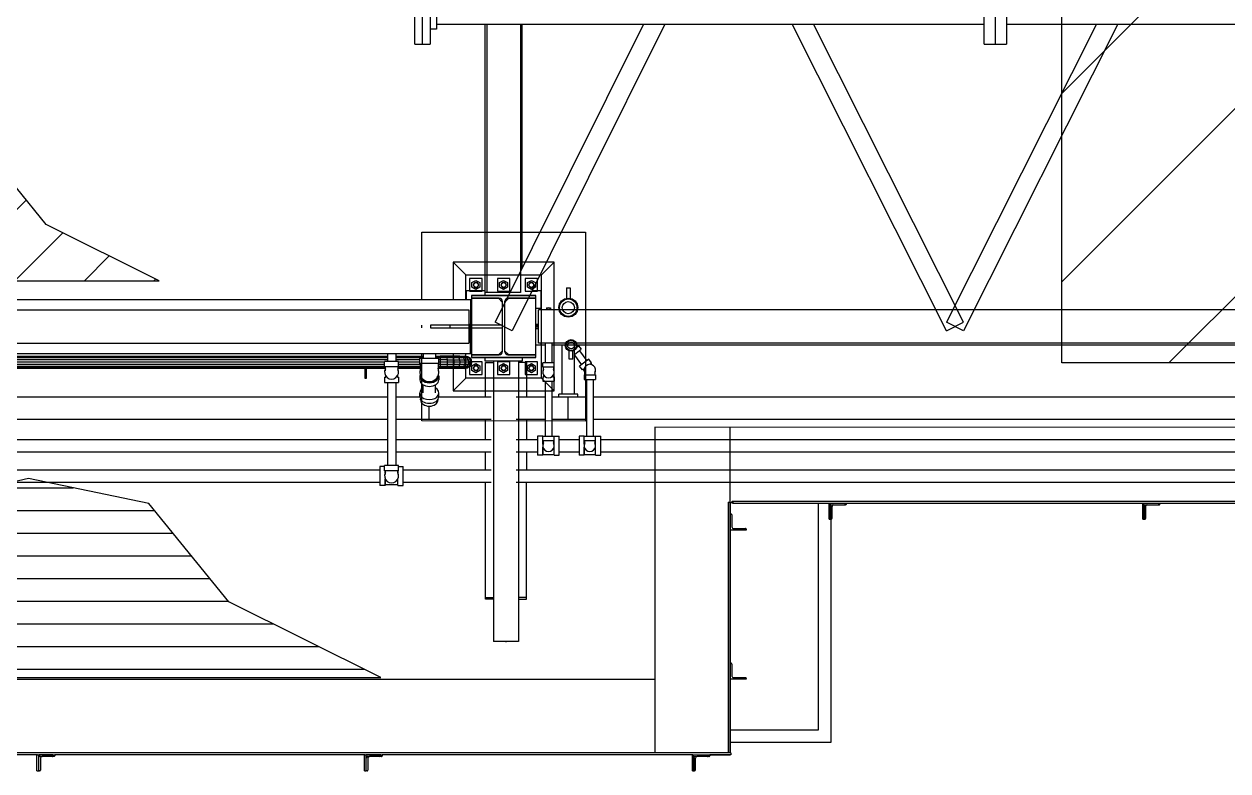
# Model space of a CAD drawing. Header units: metres. Extents: x 0 to 63075, y 0 to 44550.
# Drawn here: x 59317 to 60035, y 36321 to 36767 of the extents above; entities that cross this region are included whole.
import ezdxf

# ---------------------------------------------------------------- set-up
doc = ezdxf.new("R2010")
doc.units = ezdxf.units.M
doc.header["$LTSCALE"] = 75
for name, color, linetype in [('AI-Hatch mob', 7, 'Continuous'), ('GSB', 7, 'Continuous'), ('ML6', 1, 'Continuous'), ('SDM', 7, 'Continuous'), ('SL1', 8, 'Continuous')]:
    doc.layers.add(name, color=color, linetype=linetype)

# ---------------------------------------------------------------- blocks, each defined once
blk = doc.blocks.new('A$C6bae614f')
at = {"layer": 'SL1'}
h = blk.add_hatch(dxfattribs=at)
h.set_pattern_fill('_USER', color=256, scale=195, angle=44.9981, style=0, pattern_type=0)
h.set_pattern_definition([(44.99813, (326091.56, -18363.04), (-137.8813, 137.89033), [])])
h.paths.add_polyline_path([(407680, 18634.4), (409701, 18634.3), (409252.5, 18858), (409016, 19148.3), (408660.3, 19221.1), (408306.1, 19138.6), (408017.2, 18828)])
h = blk.add_hatch(dxfattribs=at)
h.set_pattern_fill('_USER', color=256, scale=90, angle=-0.0019, style=0, pattern_type=0)
h.set_pattern_definition([(359.99813, (326091.565, -18363.04), (0.00294, 90), [])])
h.paths.add_polyline_path([(407863.7, 17060.2), (410581.9, 17060.1), (409978.6, 17360.9), (409660.6, 17751.3), (409182.1, 17849.3), (408705.7, 17738.4), (408317.2, 17320.6)])
for p, q in [((410716.7, 19573.9), (410716.7, 20056.5)), ((410746.9, 19573.9), (410746.9, 20056.5)), ((410777.1, 20056.5), (410777.1, 19573.9)), ((412977.8, 19573.8), (412977.8, 20056.4)), ((413021.8, 20056.4), (413021.8, 19573.8)), ((413065.7, 20056.4), (413065.7, 19573.8)), ((410802.5, 19997.7), (410802.4, 19632.6)), ((410802.4, 19653.2), (412977.8, 19653.2)), ((410996.5, 18588.5), (410996.6, 19653.2)), ((411003.1, 19653.2), (411003, 18588.5)), ((411624.4, 19653.2), (411035.4, 18470)), ((411709.6, 19653.2), (411103.7, 18436.1)), ((411136.1, 19653.2), (411136, 18588.5)), ((411142.6, 18685.2), (411142.6, 19653.2)), ((412828, 18435.9), (412215.3, 19653.2)), ((412896.1, 18470.1), (412300.6, 19653.2)), ((413423.5, 19653.2), (412828, 18470.1)), ((413508.9, 19653.2), (412896.1, 18435.9)), ((413065.7, 19653.2), (415966.2, 19653.1)), ((410802.4, 19632.6), (410777.1, 19632.6)), ((410716.7, 19573.9), (410777.1, 19573.9)), ((412977.8, 19573.8), (413065.7, 19573.8)), ((410744.5, 18560.1), (410744.6, 18828.1)), ((410744.6, 18828.1), (411394.6, 18828)), ((411394.6, 18828), (411394.5, 18078)), ((410869.6, 18708), (410869.5, 18560)), ((410869.6, 18708), (410919.5, 18658)), ((411269.6, 18708), (410869.6, 18708)), ((411219.5, 18658), (411269.6, 18708)), ((411269.5, 18198), (411269.6, 18708)), ((410919.5, 18560), (410919.5, 18658)), ((410919.5, 18658), (411219.5, 18658)), ((411219.5, 18248), (411219.5, 18658)), ((410921.5, 18596), (410996.5, 18596)), ((410921.5, 18560), (410921.5, 18596)), ((410984.5, 18643), (410934.5, 18643)), ((410934.5, 18643), (410934.5, 18593)), ((410943.7, 18627.2), (410959.5, 18636.3)), ((410943.7, 18608.9), (410943.7, 18627.2)), ((410959.5, 18599.8), (410943.7, 18608.9)), ((410950.6, 18622.3), (410949.6, 18618)), ((410949.6, 18618), (410950.6, 18613.7)), ((410953.4, 18625.8), (410950.6, 18622.3)), ((410950.6, 18613.7), (410953.4, 18610.3)), ((410957.3, 18627.7), (410953.4, 18625.8)), ((410953.4, 18610.3), (410957.3, 18608.4)), ((410961.8, 18627.7), (410957.3, 18627.7)), ((410957.3, 18608.4), (410961.8, 18608.4)), ((410959.5, 18636.3), (410975.4, 18627.2)), ((410975.4, 18608.9), (410959.5, 18599.8)), ((410965.7, 18625.8), (410961.8, 18627.7)), ((410961.8, 18608.4), (410965.7, 18610.3)), ((410968.5, 18622.3), (410965.7, 18625.8)), ((410965.7, 18610.3), (410968.5, 18613.7)), ((410969.5, 18618), (410968.5, 18622.3)), ((410968.5, 18613.7), (410969.5, 18618)), ((410975.4, 18627.2), (410975.4, 18608.9)), ((410984.5, 18593), (410984.5, 18643)), ((411044.5, 18643), (411044.5, 18593)), ((411094.5, 18643), (411044.5, 18643)), ((411053.7, 18627.2), (411069.5, 18636.3)), ((411053.7, 18608.9), (411053.7, 18627.2)), ((411069.5, 18599.8), (411053.7, 18608.9)), ((411060.6, 18622.3), (411059.6, 18618)), ((411059.6, 18618), (411060.6, 18613.7)), ((411063.4, 18625.8), (411060.6, 18622.3)), ((411060.6, 18613.7), (411063.4, 18610.3)), ((411067.3, 18627.7), (411063.4, 18625.8)), ((411063.4, 18610.3), (411067.3, 18608.4)), ((411071.8, 18627.7), (411067.3, 18627.7)), ((411067.3, 18608.4), (411071.8, 18608.4)), ((411069.5, 18636.3), (411085.4, 18627.2)), ((411085.4, 18608.9), (411069.5, 18599.8)), ((411075.7, 18625.8), (411071.8, 18627.7)), ((411071.8, 18608.4), (411075.7, 18610.3)), ((411078.5, 18622.3), (411075.7, 18625.8)), ((411075.7, 18610.3), (411078.5, 18613.7)), ((411079.5, 18618), (411078.5, 18622.3)), ((411078.5, 18613.7), (411079.5, 18618)), ((411085.4, 18627.2), (411085.4, 18608.9)), ((411094.5, 18593), (411094.5, 18643)), ((411204.5, 18643), (411154.5, 18643)), ((411154.5, 18643), (411154.5, 18593)), ((411163.7, 18627.2), (411179.5, 18636.3)), ((411163.7, 18608.9), (411163.7, 18627.2)), ((411179.5, 18599.8), (411163.7, 18608.9)), ((411170.6, 18622.3), (411169.6, 18618)), ((411169.6, 18618), (411170.6, 18613.7)), ((411173.4, 18625.8), (411170.6, 18622.3)), ((411170.6, 18613.7), (411173.4, 18610.3)), ((411177.3, 18627.7), (411173.4, 18625.8)), ((411173.4, 18610.3), (411177.3, 18608.4)), ((411181.8, 18627.7), (411177.3, 18627.7)), ((411177.3, 18608.4), (411181.8, 18608.4)), ((411179.5, 18636.3), (411195.4, 18627.2)), ((411195.4, 18608.9), (411179.5, 18599.8)), ((411185.7, 18625.8), (411181.8, 18627.7)), ((411181.8, 18608.4), (411185.7, 18610.3)), ((411183.3, 18596), (411217.5, 18596)), ((411188.5, 18622.3), (411185.7, 18625.8)), ((411185.7, 18610.3), (411188.5, 18613.7)), ((411189.5, 18618), (411188.5, 18622.3)), ((411188.5, 18613.7), (411189.5, 18618)), ((411195.4, 18627.2), (411195.4, 18608.9)), ((411204.5, 18593), (411204.5, 18643)), ((411217.5, 18596), (411217.5, 18519.5)), ((411318.8, 18606.9), (411333.8, 18606.9)), ((411318.8, 18606.9), (411318.8, 18564.9)), ((411333.8, 18606.9), (411333.8, 18564.9)), ((408303.1, 18560.1), (410941.5, 18560)), ((410934.5, 18593), (410984.5, 18593)), ((410937.6, 18560), (410937.6, 18462.2)), ((410941.5, 18576), (411197.5, 18576)), ((411197.5, 18576), (410941.5, 18576)), ((410941.5, 18576), (410941.5, 18330)), ((411052.3, 18565.3), (410941.5, 18565.3)), ((410941.5, 18565.3), (411052.3, 18565.3)), ((411049.3, 18565.3), (410941.5, 18565.3)), ((410994.5, 18588.5), (410994.5, 18576)), ((411136, 18588.5), (410994.5, 18588.5)), ((411044.5, 18593), (411094.5, 18593)), ((411049.3, 18565.3), (411064.3, 18550.3)), ((411064.3, 18553.3), (411064.3, 18352.7)), ((411089.8, 18565.3), (411074.8, 18550.3)), ((411074.8, 18352.7), (411074.8, 18553.3)), ((411197.5, 18565.3), (411086.8, 18565.3)), ((411086.8, 18565.3), (411197.5, 18565.3)), ((411154.5, 18593), (411204.5, 18593)), ((411197.5, 18330), (411197.5, 18576)), ((405807.5, 18519.7), (410931.5, 18519.5)), ((410931.5, 18519.5), (410931.5, 18386.5)), ((411197.5, 18526), (411217.5, 18526)), ((418131.5, 18519.3), (411207.5, 18519.5)), ((411207.5, 18386.5), (411207.5, 18519.5)), ((411240, 18527.2), (411255, 18527.2)), ((411240, 18527.2), (411240, 18519.5)), ((411255, 18527.2), (411255, 18519.5)), ((410744.5, 18448.1), (410744.5, 18458.1)), ((411064.3, 18457.8), (410778.5, 18457.8)), ((410778.5, 18457.8), (410778.5, 18448.3)), ((410856.4, 18457.8), (410856.4, 18448.3)), ((410869.5, 18458), (410869.5, 18457.8)), ((410919.5, 18457.8), (410919.5, 18458)), ((410931.5, 18462.2), (410941.5, 18462.2)), ((410931.5, 18455.9), (410941.5, 18455.9)), ((410941.3, 18450.1), (410941.3, 18455.9)), ((411103.7, 18436.1), (411035.4, 18470)), ((411197.5, 18462.2), (411207.5, 18462.2)), ((411207.5, 18455.9), (411197.5, 18455.9)), ((412896.1, 18435.9), (412828, 18470.1)), ((412828, 18435.9), (412896.1, 18470.1)), ((410778.5, 18448.3), (411064.3, 18448.3)), ((410869.5, 18448.3), (410869.5, 18448)), ((410919.5, 18448), (410919.5, 18448.3)), ((410931.5, 18450.1), (410941.5, 18450.1)), ((410941.5, 18443.8), (410931.5, 18443.8)), ((410937.6, 18346), (410937.6, 18443.8)), ((411207.5, 18450.1), (411197.5, 18450.1)), ((411207.5, 18443.8), (411197.5, 18443.8)), ((405807.5, 18386.7), (410931.5, 18386.5)), ((411197.5, 18380), (411234.2, 18380)), ((418131.5, 18386.3), (411207.5, 18386.5)), ((411217.5, 18386.5), (411217.5, 18380)), ((411234.2, 18386.5), (411234.2, 18308.8)), ((411260.9, 18386.5), (411260.9, 18308.8)), ((411260.9, 18380), (415859, 18379.9)), ((411302.2, 18184.1), (411302.2, 18380)), ((411350.5, 18184.1), (411350.5, 18380)), ((411350.5, 18363.9), (411367.2, 18376.6)), ((411350.5, 18341.9), (411377.8, 18362.8)), ((411360.6, 18380), (411364.7, 18374.7)), ((411367.2, 18376.6), (411377.8, 18362.8)), ((411370.1, 18356.9), (411400.3, 18317.2)), ((405797.5, 18346.2), (410941.5, 18346)), ((410607.7, 18328.3), (405921, 18328.5)), ((410607.7, 18320.4), (405921, 18320.5)), ((410596.6, 18311.1), (405921, 18311.2)), ((406153.9, 18335.6), (410607.7, 18335.5)), ((410607.7, 18333.6), (406153.9, 18333.7)), ((410652.2, 18313.7), (410596.6, 18313.7)), ((410596.6, 18293), (410596.6, 18313.7)), ((410607.7, 18346.1), (410607.7, 18313.7)), ((410641.1, 18346.1), (410641.1, 18313.7)), ((410641.1, 18335.5), (410750.3, 18335.4)), ((410750.3, 18333.6), (410641.1, 18333.6)), ((410750.3, 18328.3), (410641.1, 18328.3)), ((410736.7, 18320.4), (410641.1, 18320.4)), ((410652.2, 18293), (410652.2, 18313.7)), ((410736.7, 18311), (410652.2, 18311.1)), ((410812.1, 18326.4), (410736.7, 18326.4)), ((410736.7, 18305.7), (410736.7, 18326.4)), ((410744.5, 18078.1), (410744.5, 18346.1)), ((410750.3, 18346.1), (410750.3, 18326.4)), ((410798.5, 18346), (410798.5, 18326.4)), ((410798.5, 18335.4), (410818, 18335.4)), ((410818, 18333.6), (410798.5, 18333.6)), ((410818, 18328.3), (410798.5, 18328.3)), ((410812.1, 18305.7), (410812.1, 18326.4)), ((410818, 18320.4), (410812.1, 18320.4)), ((410818, 18311), (410812.1, 18311)), ((410840.3, 18335.4), (410818, 18335.4)), ((410818, 18335.4), (410818, 18333.6)), ((410818, 18333.6), (410818, 18328.3)), ((410842.4, 18333.6), (410818, 18333.6)), ((410844.1, 18328.3), (410818, 18328.3)), ((410818, 18328.3), (410818, 18320.4)), ((410818, 18320.4), (410818, 18311)), ((410845.3, 18320.4), (410818, 18320.4)), ((410818, 18311), (410818, 18301.7)), ((410845.7, 18311), (410818, 18311)), ((410861.4, 18335.4), (410840.3, 18335.4)), ((410840.3, 18335.4), (410842.4, 18333.6)), ((410844.1, 18328.3), (410842.4, 18333.6)), ((410842.4, 18333.6), (410865.5, 18333.6)), ((410844.1, 18328.3), (410845.3, 18320.4)), ((410868.9, 18328.3), (410844.1, 18328.3)), ((410845.3, 18320.4), (410845.7, 18311)), ((410845.3, 18320.4), (410871.2, 18320.4)), ((410845.7, 18311), (410845.3, 18301.7)), ((410930.1, 18311), (410845.7, 18311)), ((410853.9, 18328.3), (410857.4, 18333.6)), ((410880.4, 18335.4), (410861.4, 18335.4)), ((410861.4, 18335.4), (410865.5, 18333.6)), ((410916.6, 18333.6), (410865.5, 18333.6)), ((410865.5, 18333.6), (410868.9, 18328.3)), ((410868.9, 18328.3), (410871.2, 18320.4)), ((410909.7, 18328.3), (410868.9, 18328.3)), ((410869.5, 18346), (410869.5, 18198)), ((410871.2, 18320.4), (410928.4, 18320.4)), ((410871.2, 18320.4), (410872, 18311)), ((410872, 18311), (410871.2, 18301.7)), ((410880.4, 18335.4), (410886.2, 18333.6)), ((410896.2, 18335.4), (410880.4, 18335.4)), ((410891.1, 18328.3), (410886.2, 18333.6)), ((410887.4, 18332.3), (410888.9, 18333.6)), ((410891.1, 18328.3), (410894.4, 18320.4)), ((410899.7, 18333.6), (410892.6, 18328.3)), ((410894.4, 18320.4), (410895.6, 18311)), ((410895.6, 18311), (410894.4, 18301.7)), ((410896.2, 18335.4), (410915.5, 18335.4)), ((410903.5, 18333.6), (410896.2, 18335.4)), ((410900.8, 18328.3), (410905.8, 18331.6)), ((410901.8, 18334), (410908.1, 18335.4)), ((410903.5, 18333.6), (410909.7, 18328.3)), ((410915.5, 18335.4), (410906.4, 18333.6)), ((410908.3, 18329.5), (410906.5, 18328.3)), ((410908.7, 18333.6), (410918, 18335.4)), ((410909.7, 18328.3), (410913.8, 18320.4)), ((410923.7, 18328.3), (410909.7, 18328.3)), ((410913.8, 18320.4), (410915.3, 18311)), ((410915.3, 18311), (410913.8, 18301.7)), ((410923.7, 18328.3), (410916.6, 18333.6)), ((410918, 18335.4), (410927.4, 18333.6)), ((410926.1, 18330.6), (410918.6, 18332.1)), ((410919.5, 18248), (410919.5, 18346)), ((410932.4, 18328.3), (410923.7, 18328.3)), ((410923.7, 18328.3), (410928.4, 18320.4)), ((410929.6, 18328.3), (410926.1, 18330.6)), ((410927.4, 18333.6), (410935.3, 18328.3)), ((410928.4, 18320.4), (410930.1, 18311)), ((410928.4, 18320.4), (410937.5, 18320.4)), ((410930.1, 18311), (410928.4, 18301.7)), ((410939.3, 18311), (410930.1, 18311)), ((410935.3, 18328.3), (410932.4, 18328.3)), ((410932.4, 18328.3), (410937.5, 18320.4)), ((410934.5, 18313), (410934.5, 18263)), ((410984.5, 18313), (410934.5, 18313)), ((410935.3, 18328.3), (410940.6, 18320.4)), ((410937.5, 18320.4), (410939.3, 18311)), ((410937.5, 18320.4), (410940.6, 18320.4)), ((410939.3, 18311), (410937.5, 18301.7)), ((410939.3, 18311), (410942.4, 18311)), ((410940.6, 18320.4), (410942.4, 18311)), ((410942.4, 18311), (410940.6, 18301.7)), ((410941.5, 18340.7), (411052.3, 18340.7)), ((411052.3, 18340.7), (410941.5, 18340.7)), ((411197.5, 18330), (410941.5, 18330)), ((410941.5, 18330), (411197.5, 18330)), ((410984.5, 18263), (410984.5, 18313)), ((410994.5, 18330), (410994.5, 18317.5)), ((410994.5, 18317.5), (411144.5, 18317.5)), ((410997.8, 18310), (411029, 18310)), ((410997.8, 18174.5), (410997.8, 18310)), ((411029, 18317.5), (411029, 17203)), ((411094.5, 18313), (411044.5, 18313)), ((411044.5, 18313), (411044.5, 18263)), ((411064.3, 18355.7), (411049.3, 18340.7)), ((411089.8, 18340.7), (411074.8, 18355.7)), ((411086.8, 18340.7), (411197.5, 18340.7)), ((411197.5, 18340.7), (411086.8, 18340.7)), ((411094.5, 18263), (411094.5, 18313)), ((411129, 18317.5), (411129, 17203)), ((411160.2, 18310), (411129, 18310)), ((411144.5, 18317.5), (411144.5, 18330)), ((411154.5, 18313), (411154.5, 18263)), ((411204.5, 18313), (411154.5, 18313)), ((411160.2, 18310), (411160.2, 18174.5)), ((411204.5, 18263), (411204.5, 18313)), ((411329.8, 18322.9), (411329.8, 18356.2)), ((411344.8, 18322.9), (411329.8, 18322.9)), ((411344.8, 18322.9), (411344.8, 18356.2)), ((411350.5, 18338.7), (411379.1, 18301.1)), ((411408, 18323.1), (411371.4, 18295.2)), ((411418.6, 18309.2), (411408, 18323.1)), ((411418.6, 18309.2), (411414.6, 18306.2)), ((410596.6, 18301.7), (405921, 18301.9)), ((410596.6, 18293.8), (405921, 18293.9)), ((410599.8, 18288.5), (405921, 18288.7)), ((410599.8, 18286.7), (405921, 18286.8)), ((410518, 18286.7), (410518, 18247.6)), ((410524.4, 18247.6), (410524.4, 18286.7)), ((410652.2, 18293), (410596.6, 18293)), ((410599.8, 18277.8), (410599.8, 18293)), ((410649.1, 18293), (410649.1, 18277.8)), ((410739.9, 18288.5), (410649.1, 18288.5)), ((410739.5, 18286.6), (410649.1, 18286.7)), ((410739.9, 18301.7), (410652.2, 18301.7)), ((410739.9, 18293.8), (410652.2, 18293.8)), ((410812.1, 18305.7), (410736.7, 18305.7)), ((410739.9, 18276.4), (410739.9, 18305.7)), ((410809, 18305.7), (410809, 18276.3)), ((410818, 18301.7), (410809, 18301.7)), ((410818, 18293.8), (410809, 18293.8)), ((410818, 18288.5), (410809, 18288.5)), ((410818, 18286.6), (410809.3, 18286.6)), ((410845.3, 18301.7), (410818, 18301.7)), ((410818, 18301.7), (410818, 18293.8)), ((410844.1, 18293.8), (410818, 18293.8)), ((410818, 18293.8), (410818, 18288.5)), ((410818, 18288.5), (410818, 18286.6)), ((410842.4, 18288.5), (410818, 18288.5)), ((410840.3, 18286.6), (410818, 18286.6)), ((410842.4, 18288.5), (410840.3, 18286.6)), ((410861.4, 18286.6), (410840.3, 18286.6)), ((410844.1, 18293.8), (410842.4, 18288.5)), ((410865.5, 18288.5), (410842.4, 18288.5)), ((410845.3, 18301.7), (410844.1, 18293.8)), ((410868.9, 18293.8), (410844.1, 18293.8)), ((410871.2, 18301.7), (410845.3, 18301.7)), ((410865.5, 18288.5), (410861.4, 18286.6)), ((410880.4, 18286.6), (410861.4, 18286.6)), ((410868.9, 18293.8), (410865.5, 18288.5)), ((410886.2, 18288.5), (410865.5, 18288.5)), ((410871.2, 18301.7), (410868.9, 18293.8)), ((410909.7, 18293.8), (410868.9, 18293.8)), ((410894.4, 18301.7), (410871.2, 18301.7)), ((410886.2, 18288.5), (410880.4, 18286.6)), ((410896.2, 18286.6), (410880.4, 18286.6)), ((410891.1, 18293.8), (410886.2, 18288.5)), ((410903.5, 18288.5), (410886.2, 18288.5)), ((410894.4, 18301.7), (410891.1, 18293.8)), ((410913.8, 18301.7), (410894.4, 18301.7)), ((410903.5, 18288.5), (410896.2, 18286.6)), ((410915.5, 18286.6), (410896.2, 18286.6)), ((410909.7, 18293.8), (410903.5, 18288.5)), ((410916.5, 18288.5), (410903.5, 18288.5)), ((410916.5, 18288.5), (410908.1, 18286.6)), ((410913.8, 18301.7), (410909.7, 18293.8)), ((410923.7, 18293.8), (410909.7, 18293.8)), ((410928.4, 18301.7), (410913.8, 18301.7)), ((410924.6, 18288.5), (410915.5, 18286.6)), ((410915.5, 18286.6), (410918, 18286.6)), ((410923.7, 18293.8), (410916.5, 18288.5)), ((410924.6, 18288.5), (410916.5, 18288.5)), ((410927.4, 18288.5), (410918, 18286.6)), ((410928.4, 18301.7), (410923.7, 18293.8)), ((410932.4, 18293.8), (410923.7, 18293.8)), ((410932.4, 18293.8), (410924.6, 18288.5)), ((410924.6, 18288.5), (410927.4, 18288.5)), ((410935.3, 18293.8), (410927.4, 18288.5)), ((410937.5, 18301.7), (410928.4, 18301.7)), ((410937.5, 18301.7), (410932.4, 18293.8)), ((410932.4, 18293.8), (410935.3, 18293.8)), ((410934.5, 18263), (410984.5, 18263)), ((410940.6, 18301.7), (410935.3, 18293.8)), ((410937.5, 18301.7), (410940.6, 18301.7)), ((410943.7, 18297.2), (410959.5, 18306.3)), ((410943.7, 18278.9), (410943.7, 18297.2)), ((410959.5, 18269.8), (410943.7, 18278.9)), ((410950.6, 18292.3), (410949.6, 18288)), ((410949.6, 18288), (410950.6, 18283.7)), ((410953.4, 18295.8), (410950.6, 18292.3)), ((410950.6, 18283.7), (410953.4, 18280.3)), ((410957.3, 18297.7), (410953.4, 18295.8)), ((410953.4, 18280.3), (410957.3, 18278.4)), ((410961.7, 18297.7), (410957.3, 18297.7)), ((410957.3, 18278.4), (410961.7, 18278.4)), ((410959.5, 18306.3), (410975.3, 18297.2)), ((410975.3, 18278.9), (410959.5, 18269.8)), ((410965.7, 18295.8), (410961.7, 18297.7)), ((410961.7, 18278.4), (410965.7, 18280.3)), ((410968.5, 18292.3), (410965.7, 18295.8)), ((410965.7, 18280.3), (410968.5, 18283.7)), ((410969.4, 18288), (410968.5, 18292.3)), ((410968.5, 18283.7), (410969.4, 18288)), ((410975.3, 18297.2), (410975.3, 18278.9)), ((411044.5, 18263), (411094.5, 18263)), ((411053.7, 18297.2), (411069.5, 18306.3)), ((411053.7, 18278.9), (411053.7, 18297.2)), ((411069.5, 18269.8), (411053.7, 18278.9)), ((411060.6, 18292.3), (411059.6, 18288)), ((411059.6, 18288), (411060.6, 18283.7)), ((411063.4, 18295.8), (411060.6, 18292.3)), ((411060.6, 18283.7), (411063.4, 18280.3)), ((411067.3, 18297.7), (411063.4, 18295.8)), ((411063.4, 18280.3), (411067.3, 18278.4)), ((411071.7, 18297.7), (411067.3, 18297.7)), ((411067.3, 18278.4), (411071.7, 18278.4)), ((411069.5, 18306.3), (411085.3, 18297.2)), ((411085.3, 18278.9), (411069.5, 18269.8)), ((411075.7, 18295.8), (411071.7, 18297.7)), ((411071.7, 18278.4), (411075.7, 18280.3)), ((411078.5, 18292.3), (411075.7, 18295.8)), ((411075.7, 18280.3), (411078.5, 18283.7)), ((411079.4, 18288), (411078.5, 18292.3)), ((411078.5, 18283.7), (411079.4, 18288)), ((411085.3, 18297.2), (411085.3, 18278.9)), ((411154.5, 18263), (411204.5, 18263)), ((411163.7, 18297.2), (411179.5, 18306.3)), ((411163.7, 18278.9), (411163.7, 18297.2)), ((411179.5, 18269.8), (411163.7, 18278.9)), ((411170.6, 18292.3), (411169.6, 18288)), ((411169.6, 18288), (411170.6, 18283.7)), ((411173.4, 18295.8), (411170.6, 18292.3)), ((411170.6, 18283.7), (411173.4, 18280.3)), ((411177.3, 18297.7), (411173.4, 18295.8)), ((411173.4, 18280.3), (411177.3, 18278.4)), ((411181.7, 18297.7), (411177.3, 18297.7)), ((411177.3, 18278.4), (411181.7, 18278.4)), ((411179.5, 18306.3), (411195.3, 18297.2)), ((411195.3, 18278.9), (411179.5, 18269.8)), ((411185.7, 18295.8), (411181.7, 18297.7)), ((411181.7, 18278.4), (411185.7, 18280.3)), ((411188.5, 18292.3), (411185.7, 18295.8)), ((411185.7, 18280.3), (411188.5, 18283.7)), ((411189.4, 18288), (411188.5, 18292.3)), ((411188.5, 18283.7), (411189.4, 18288)), ((411195.3, 18297.2), (411195.3, 18278.9)), ((411270.5, 18308.8), (411224.6, 18308.8)), ((411224.6, 18291.4), (411224.6, 18308.8)), ((411270.5, 18291.4), (411224.6, 18291.4)), ((411227.7, 18276.7), (411227.7, 18291.4)), ((411267.3, 18291.4), (411267.3, 18276.7)), ((411270.5, 18291.4), (411270.5, 18308.8)), ((411382, 18281.3), (411371.4, 18295.2)), ((411386, 18284.4), (411382, 18281.3)), ((411384.5, 18283.3), (411389.1, 18277.3)), ((411392.1, 18260.9), (411392.1, 18275.6)), ((411420.6, 18301.3), (411416, 18307.3)), ((411431.7, 18275.6), (411431.7, 18260.9)), ((410518, 18247.6), (410524.4, 18247.6)), ((410596.6, 18251.5), (410601.1, 18251.5)), ((410596.6, 18251.5), (410596.6, 18230.9)), ((410596.6, 18230.9), (410652.2, 18230.9)), ((410599.8, 18259.4), (410599.8, 18251.5)), ((410607.7, 18230.9), (410607.7, 17901.5)), ((410641.1, 18230.9), (410641.1, 17901.5)), ((410647.7, 18251.5), (410652.2, 18251.5)), ((410649.1, 18251.5), (410649.1, 18259.4)), ((410652.2, 18251.5), (410652.2, 18230.9)), ((410736.7, 18256.5), (410736.7, 18241.9)), ((410739.9, 18257.1), (410739.9, 18256.5)), ((410750.3, 18189.5), (410750.3, 18221.4)), ((410798.5, 18189.5), (410798.5, 18221.4)), ((410809, 18256.5), (410809, 18257.1)), ((410812.1, 18256.5), (410812.1, 18241.9)), ((410869.5, 18198), (410919.5, 18248)), ((411219.5, 18248), (410919.5, 18248)), ((411219.5, 18248), (411269.5, 18198)), ((411224.5, 18253.1), (411229.5, 18253.1)), ((411224.5, 18253.1), (411224.5, 18235.6)), ((411224.5, 18235.6), (411270.5, 18235.6)), ((411227.7, 18260.6), (411227.7, 18253.1)), ((411234.2, 18235.6), (411234.2, 18016.6)), ((411260.9, 18235.6), (411260.9, 18016.6)), ((411265.5, 18253.1), (411270.5, 18253.1)), ((411267.3, 18253.1), (411267.3, 18260.6)), ((411270.5, 18253.1), (411270.5, 18235.6)), ((411388.9, 18260.9), (411434.9, 18260.9)), ((411388.9, 18260.9), (411388.9, 18243.4)), ((411388.9, 18243.4), (411434.9, 18243.4)), ((411398.5, 18243.4), (411398.5, 18016.6)), ((411425.2, 18243.4), (411425.2, 18016.6)), ((411434.9, 18260.9), (411434.9, 18243.4)), ((405719.5, 18174.7), (410607.7, 18174.5)), ((410641.1, 18174.5), (410736.7, 18174.5)), ((410736.7, 18174.9), (410736.7, 18189.5)), ((410812.1, 18174.9), (410812.1, 18189.5)), ((410812.1, 18174.5), (411019.5, 18174.5)), ((410869.5, 18198), (411269.5, 18198)), ((411119.5, 18174.5), (411234.2, 18174.5)), ((411260.9, 18174.5), (411398.5, 18174.5)), ((411288.6, 18174.5), (411288.6, 18184.1)), ((411364, 18184.1), (411288.6, 18184.1)), ((411326.3, 18085.6), (411326.3, 18174.5)), ((411364, 18174.5), (411364, 18184.1)), ((411425.2, 18174.5), (418219.5, 18174.3)), ((410739.9, 18161.5), (410739.9, 18164.2)), ((410774.4, 18085.6), (410774.4, 18137.1)), ((410809, 18161.5), (410809, 18164.2)), ((405719.5, 18085.8), (410607.7, 18085.6)), ((410641.1, 18085.6), (411019.5, 18085.6)), ((411394.5, 18078), (410744.5, 18078.1)), ((410997.8, 18004.2), (410997.8, 18085.6)), ((411119.5, 18085.6), (411234.2, 18085.6)), ((411160.2, 18085.6), (411160.2, 18004.2)), ((411260.9, 18085.6), (411398.5, 18085.6)), ((411425.2, 18085.6), (418219.5, 18085.4)), ((411669.5, 18053), (411669.5, 16761)), ((421469.5, 18052.7), (411669.5, 18053)), ((411969.5, 16761), (411969.5, 18053)), ((405719.5, 18004.3), (410607.7, 18004.2)), ((410641.1, 18004.2), (411019.5, 18004.2)), ((411119.5, 18004.2), (411204.6, 18004.2)), ((411204.6, 18017.8), (411204.6, 17942.3)), ((411225.3, 18017.8), (411204.6, 18017.8)), ((411270.5, 18016.6), (411224.5, 18016.6)), ((411224.5, 17999.2), (411224.5, 18016.6)), ((411270.5, 17999.2), (411224.5, 17999.2)), ((411225.3, 18017.8), (411225.3, 18016.6)), ((411225.3, 17985.8), (411225.3, 17999.2)), ((411225.3, 17999.2), (411225.3, 17985.7)), ((411227.7, 17984.5), (411227.7, 17999.2)), ((411267.3, 17999.2), (411267.3, 17984.5)), ((411269.8, 18016.6), (411269.8, 18017.8)), ((411269.8, 18017.8), (411290.4, 18017.8)), ((411269.8, 17985.8), (411269.8, 17999.2)), ((411270.5, 17999.2), (411270.5, 18016.6)), ((411290.4, 17942.3), (411290.4, 18017.8)), ((411290.4, 18004.2), (411369, 18004.2)), ((411369, 18017.7), (411369, 17942.3)), ((411389.6, 18017.7), (411369, 18017.7)), ((411434.9, 18016.6), (411388.9, 18016.6)), ((411388.9, 17999.2), (411388.9, 18016.6)), ((411434.9, 17999.2), (411388.9, 17999.2)), ((411389.6, 18017.7), (411389.6, 18016.6)), ((411389.6, 17985.8), (411389.6, 17999.2)), ((411389.6, 17999.2), (411389.6, 17985.7)), ((411392.1, 17984.5), (411392.1, 17999.2)), ((411431.7, 17999.2), (411431.7, 17984.5)), ((411434.1, 18016.6), (411434.1, 18017.7)), ((411434.1, 18017.7), (411454.8, 18017.7)), ((411434.1, 17985.8), (411434.1, 17999.2)), ((411434.9, 17999.2), (411434.9, 18016.6)), ((411454.8, 17942.3), (411454.8, 18017.7)), ((411454.8, 18004.2), (418219.5, 18003.9)), ((405719.5, 17956.1), (410607.7, 17955.9)), ((410641.1, 17955.9), (411019.5, 17955.9)), ((410997.8, 17884.2), (410997.8, 17955.9)), ((411119.5, 17955.9), (411204.6, 17955.9)), ((411160.2, 17955.9), (411160.2, 17884.2)), ((411225.3, 17942.3), (411204.6, 17942.3)), ((411225.3, 17945.5), (411225.3, 17974.3)), ((411225.3, 17974.3), (411225.3, 17942.3)), ((411225.3, 17945.5), (411269.8, 17945.5)), ((411269.8, 17942.3), (411269.8, 17974.3)), ((411269.8, 17942.3), (411290.4, 17942.3)), ((411290.4, 17955.9), (411369, 17955.9)), ((411389.6, 17942.3), (411369, 17942.3)), ((411389.6, 17974.3), (411389.6, 17942.3)), ((411389.6, 17945.5), (411389.6, 17974.3)), ((411389.6, 17945.5), (411434.1, 17945.5)), ((411434.1, 17942.3), (411434.1, 17974.3)), ((411434.1, 17942.3), (411454.8, 17942.3)), ((411454.8, 17955.9), (418219.5, 17955.7)), ((405719.5, 17884.3), (410578.4, 17884.2)), ((410578.4, 17897.8), (410578.4, 17822.3)), ((410596.6, 17897.8), (410578.4, 17897.8)), ((410652.2, 17901.5), (410596.6, 17901.5)), ((410596.6, 17880.8), (410596.6, 17901.5)), ((410652.2, 17880.8), (410596.6, 17880.8)), ((410599, 17871.5), (410599, 17880.8)), ((410599, 17880.8), (410599, 17871.4)), ((410599.8, 17865.6), (410599.8, 17880.8)), ((410649, 17880.8), (410649, 17865.6)), ((410649.8, 17871.5), (410649.8, 17880.8)), ((410652.2, 17880.8), (410652.2, 17901.5)), ((410652.2, 17897.8), (410670.4, 17897.8)), ((410670.4, 17822.3), (410670.4, 17897.8)), ((410670.4, 17884.2), (411019.5, 17884.2)), ((411119.5, 17884.2), (418219.5, 17883.9)), ((405719.5, 17836.1), (410578.4, 17835.9)), ((410599, 17848.7), (410599, 17822.3)), ((410599, 17825.5), (410599, 17848.6)), ((410649.8, 17822.3), (410649.8, 17848.6)), ((410670.4, 17835.9), (411019.5, 17835.9)), ((410997.8, 17371.4), (410997.8, 17835.9)), ((411119.5, 17835.9), (418219.5, 17835.7)), ((411160.2, 17371.4), (411160.2, 17835.9)), ((410599, 17822.3), (410578.4, 17822.3)), ((410599, 17825.5), (410649.8, 17825.5)), ((410649.8, 17822.3), (410670.4, 17822.3)), ((411961.5, 17756.1), (411969.5, 17756.1)), ((411961.5, 17756.1), (411961.5, 16761)), ((411969.5, 17756.1), (411969.5, 16761)), ((411977.5, 17753), (411969.5, 17753)), ((411977.5, 17752.1), (411977.5, 17760.1)), ((411977.5, 17760.1), (411979.3, 17760.1)), ((411979.3, 17752.1), (411977.5, 17752.1)), ((411979.3, 17760.1), (418780.6, 17759.9)), ((411979.3, 17760.1), (411979.3, 17752.1)), ((411979.3, 17752.1), (418780.6, 17751.9)), ((412319.5, 16853), (412319.5, 17752.1)), ((412361.9, 17688.6), (412361.9, 17752.1)), ((412367.1, 17688.6), (412367.1, 17752.1)), ((412368.3, 17739.4), (412368.3, 17691.8)), ((412373.4, 17739.4), (412373.4, 17691.8)), ((412374.6, 17745.8), (412427.4, 17745.8)), ((412425.5, 17752.1), (412425.5, 17749)), ((412430.6, 17752.1), (412430.6, 17749)), ((413608.2, 17688.6), (413608.2, 17752.1)), ((413612.4, 17688.6), (413612.4, 17752.1)), ((413614.5, 17739.4), (413614.5, 17691.8)), ((413618.7, 17739.4), (413618.7, 17691.8)), ((413620.9, 17745.7), (413672.7, 17745.7)), ((413671.7, 17752.1), (413671.7, 17748.9)), ((413675.9, 17752.1), (413675.9, 17748.9)), ((411969.5, 17708.6), (411972.7, 17708.6)), ((411975.8, 17705.5), (411975.8, 17657.8)), ((412361.9, 17688.6), (412370.2, 17688.6)), ((412369.5, 16803), (412369.5, 17688.6)), ((413608.2, 17688.6), (413615.6, 17688.6)), ((412033, 17645.1), (411969.5, 17645.1)), ((411982.2, 17651.5), (412029.8, 17651.5)), ((412033, 17648.3), (412033, 17645.1)), ((410997.8, 17377), (411029, 17377)), ((411029, 17371.4), (410997.8, 17371.4)), ((411160.2, 17377), (411129, 17377)), ((411129, 17371.4), (411160.2, 17371.4)), ((411029, 17203), (411029, 17203)), ((411066.9, 17203), (411029, 17203)), ((411129, 17203), (411029, 17203)), ((411074.3, 17203), (411064.8, 17203)), ((411076.9, 17203), (411066.9, 17203)), ((411071.7, 17203), (411067.4, 17203)), ((411076.9, 17203), (411076.9, 17203)), ((411076.9, 17203), (411081.2, 17203)), ((411081.2, 17203), (411081.2, 17203)), ((411091.2, 17203), (411081.2, 17203)), ((411129, 17203), (411091.2, 17203)), ((411129, 17203), (411129, 17203)), ((411969.5, 17116.7), (411972.6, 17116.7)), ((411975.8, 17113.5), (411975.8, 17065.9)), ((402719.5, 17053.3), (411669.5, 17053)), ((412033, 17053.2), (411969.5, 17053.2)), ((411982.2, 17059.6), (412029.8, 17059.6)), ((412033, 17056.4), (412033, 17053.2)), ((411969.5, 16853), (412319.5, 16853)), ((411969.5, 16803), (412369.5, 16803)), ((411972, 16761), (402417.5, 16761.3)), ((409216.3, 16753.1), (407986.9, 16753.1)), ((409218.3, 16753.1), (408123, 16753.2)), ((409216.2, 16689.6), (409216.2, 16753.1)), ((409218.3, 16753.1), (409223.7, 16753.1)), ((409223.7, 16753.1), (409287.2, 16753.1)), ((409223.7, 16689.6), (409223.7, 16753.1)), ((409279.9, 16753.1), (409223.7, 16753.1)), ((409228.9, 16746.8), (409236.4, 16746.8)), ((409230, 16740.4), (409230, 16692.8)), ((409284, 16746.8), (409236.4, 16746.8)), ((409279.8, 16753.1), (409279.8, 16749.9)), ((409287.2, 16753.1), (409287.2, 16749.9)), ((410519.6, 16753.1), (409287.2, 16753.1)), ((410517.6, 16753.1), (409287.2, 16753.1)), ((410517.5, 16689.6), (410517.5, 16753.1)), ((410519.6, 16753.1), (410524, 16753.1)), ((410524, 16753.1), (410587.5, 16753.1)), ((410524, 16689.6), (410524, 16753.1)), ((410581.2, 16753.1), (410524, 16753.1)), ((410530.2, 16746.7), (410536.7, 16746.7)), ((410530.4, 16740.4), (410530.4, 16692.7)), ((410584.4, 16746.7), (410536.7, 16746.7)), ((410581.1, 16753.1), (410581.1, 16749.9)), ((410587.5, 16753.1), (410587.5, 16749.9)), ((411820.9, 16753), (410587.5, 16753.1)), ((411819.1, 16753), (410587.5, 16753.1)), ((411669.5, 16753), (411669.5, 16753)), ((411818.8, 16689.5), (411818.8, 16753)), ((411820.9, 16753), (411824.4, 16753)), ((411824.3, 16689.5), (411824.4, 16753)), ((411824.4, 16753), (411887.9, 16753)), ((411824.4, 16753), (411882.6, 16753)), ((411825.2, 16740.3), (411825.2, 16692.7)), ((411830.7, 16740.3), (411830.7, 16692.7)), ((411831.5, 16746.7), (411837.1, 16746.7)), ((411884.7, 16746.7), (411837.1, 16746.7)), ((411882.4, 16753), (411882.4, 16749.8)), ((411887.9, 16753), (411887.9, 16749.8)), ((411972, 16753), (411887.9, 16753)), ((411887.9, 16753), (411969.5, 16753)), ((411969.5, 16753), (411969.5, 16753)), ((411972, 16761), (411972, 16753)), ((409216.2, 16689.6), (409223.7, 16689.6)), ((409226.9, 16689.6), (409223.7, 16689.6)), ((410517.5, 16689.6), (410524, 16689.6)), ((410527.2, 16689.6), (410524, 16689.6)), ((411818.8, 16689.5), (411824.3, 16689.5)), ((411827.5, 16689.5), (411824.3, 16689.5))]:
    blk.add_line(p, q, dxfattribs=at)
for points in [[(407680, 18634.4), (409701, 18634.3), (409252.5, 18858), (409016, 19148.3), (408660.3, 19221.1), (408306.1, 19138.6), (408017.2, 18828)], [(407863.7, 17060.2), (410581.9, 17060.1), (409978.6, 17360.9), (409660.6, 17751.3), (409182.1, 17849.3), (408705.7, 17738.4), (408317.2, 17320.6)]]:
    blk.add_lwpolyline(points, close=True, dxfattribs=at)
for centre, radius in [((410959.5, 18618), 9.5), ((411069.5, 18618), 9.5), ((411179.5, 18618), 9.5), ((411326.3, 18527.9), 37.7), ((411326.3, 18527.9), 34.5), ((411326.3, 18527.9), 24.1), ((411337.3, 18377.9), 23), ((411337.3, 18377.9), 19.8), ((411337.3, 18377.9), 13.3), ((410959.5, 18288), 9.5), ((411069.5, 18288), 9.5), ((411179.5, 18288), 9.5)]:
    blk.add_circle(centre, radius, dxfattribs=at)
for centre, radius, start, end in [((411052.3, 18553.3), 12, 359.9961, 89.9981), ((411052.3, 18553.3), 12, 359.9981, 89.9981), ((411086.8, 18553.3), 12, 89.9981, 179.9961), ((411086.8, 18553.3), 12, 89.9981, 179.9981), ((411247.5, 18519.7), 7.5, 358.3656, 181.6307), ((411052.3, 18352.7), 12, 269.9981, 359.9961), ((411052.3, 18352.7), 12, 269.9981, 359.9981), ((411086.8, 18352.7), 12, 179.9961, 269.9981), ((411086.8, 18352.7), 12, 179.9981, 269.9981), ((410624.4, 18272.3), 27.8, 152.3538, 27.6425), ((410774.4, 18272.3), 37.7, 156.3213, 23.675), ((411247.5, 18272.2), 23, 149.5263, 30.47), ((411411.9, 18280), 23, 329.5263, 210.47), ((411247.5, 17980), 23, 149.5263, 30.47), ((411411.9, 17980), 23, 149.5263, 30.47), ((410624.4, 17860.1), 27.8, 152.3538, 27.6425), ((412379.8, 17739.4), 6.35, 89.9981, 179.9981), ((412427.4, 17749), 3.17, 269.998, 359.9981), ((413625.1, 17739.4), 6.35, 89.9981, 179.9981), ((413672.7, 17748.9), 3.17, 269.998, 359.9981), ((411972.7, 17705.5), 3.17, 359.9981, 89.9983), ((412370.2, 17691.8), 3.17, 269.998, 359.9981), ((413615.6, 17691.8), 3.17, 269.998, 359.9981), ((411982.2, 17657.8), 6.35, 179.9981, 269.9981), ((412029.8, 17648.3), 3.17, 359.9981, 89.9983), ((411972.6, 17113.5), 3.17, 359.9981, 89.9983), ((411982.2, 17065.9), 6.35, 179.9981, 269.9981), ((412029.8, 17056.4), 3.17, 359.9981, 89.9983), ((409236.4, 16740.4), 6.35, 89.9981, 179.9981), ((409284, 16749.9), 3.17, 269.998, 359.9981), ((410536.7, 16740.4), 6.35, 89.9981, 179.9981), ((410584.4, 16749.9), 3.17, 269.998, 359.9981), ((411837.1, 16740.3), 6.35, 89.9981, 179.9981), ((411884.7, 16749.8), 3.17, 269.998, 359.9981), ((409226.9, 16692.8), 3.17, 269.998, 359.9981), ((410527.2, 16692.7), 3.17, 269.998, 359.9981), ((411827.5, 16692.7), 3.17, 269.998, 359.9981)]:
    blk.add_arc(centre, radius, start, end, dxfattribs=at)
for centre, major_axis, ratio, start_param, end_param in [((410774.4, 18256.5), (-37.7, 0), 0.707098, 6.036087, 7.853982), ((410774.4, 18256.5), (37.7, 0), 0.707098, 4.712389, 6.530283), ((410774.4, 18241.9), (-37.7, 0), 0.707098, 0, 1.570796), ((410774.4, 18256.5), (-34.5, 0), 0.707098, 0, 1.570796), ((410774.4, 18256.5), (34.5, 0), 0.707098, 4.712389, 6.283185), ((410774.4, 18241.9), (37.7, 0), 0.707098, 4.712389, 6.283185), ((410774.4, 18189.5), (-37.7, 0), 0.707098, 5.406537, 7.853982), ((410774.4, 18174.9), (-37.7, 0), 0.707098, 0, 1.570796), ((410774.4, 18189.5), (37.7, 0), 0.707098, 4.712389, 7.159834), ((410774.4, 18174.9), (37.7, 0), 0.707098, 4.712389, 6.283185), ((410774.4, 18161.5), (-34.5, 0), 0.707098, 0, 1.570796), ((410774.4, 18161.5), (34.5, 0), 0.707098, 4.712389, 6.283185), ((412374.6, 17739.4), (-6.36, 0), 0.999159, 4.712389, 6.283185), ((412422.3, 17749), (3.17, 0), 0.999159, 4.712389, 6.283185), ((413620.9, 17739.4), (-6.36, 0), 0.999159, 4.712389, 6.283185), ((413668.6, 17748.9), (-3.17, 0), 0.999159, 1.570796, 3.141593), ((413668.6, 17748.9), (3.17, 0), 0.999159, 4.712389, 6.283185), ((413668.6, 17748.9), (-3.17, 0), 0.999159, 1.570796, 3.141592), ((412365.1, 17691.8), (3.17, 0), 0.999159, 5.380474, 6.283185), ((412365.1, 17691.8), (-3.17, 0), 0.999159, 2.238881, 3.141593), ((413611.4, 17691.8), (3.17, 0), 0.999159, 5.037581, 6.283185), ((413611.4, 17691.8), (-3.17, 0), 0.999159, 1.895988, 3.141593), ((409228.9, 16740.4), (-6.36, 0), 0.999164, 4.712395, 5.67344), ((409276.6, 16749.9), (-3.17, 0), 0.999164, 1.570802, 3.141599), ((409276.6, 16749.9), (3.17, 0), 0.999164, 4.712395, 6.283185), ((410530.2, 16740.4), (-6.36, 0), 0.999164, 4.712395, 6.060456), ((410577.9, 16749.9), (3.17, 0), 0.999164, 4.712395, 6.283185), ((411831.5, 16740.3), (-6.36, 0), 0.999164, 4.712395, 6.283185), ((411879.2, 16749.8), (-3.17, 0), 0.999164, 1.570802, 3.141599), ((411879.2, 16749.8), (3.17, 0), 0.999164, 4.712395, 6.283185), ((411822, 16692.7), (3.17, 0), 0.999164, 5.542468, 6.283185)]:
    blk.add_ellipse(centre, major_axis=major_axis, ratio=ratio, start_param=start_param, end_param=end_param, dxfattribs=at)
blk = doc.blocks.new('zw$15D4')
at = {"layer": 'ML6', "xscale": 0.2502808837766805, "yscale": 0.2502808837766805, "zscale": 0.2502808837766805}
blk.add_blockref('A$C6bae614f', (-85544.7, -3177.3), dxfattribs=at)

msp = doc.modelspace()

# ---------------------------------------------------------------- hatches: boundary and pattern name
at = {"layer": 'AI-Hatch mob'}
h = msp.add_hatch(dxfattribs=at)
h.set_pattern_fill('ANSI31', color=256, scale=25)
h.set_pattern_definition([(45, (-4687.55, -59.206), (-56.1266, 56.1266), [])])
h.paths.add_polyline_path([(60745.61, 38156.14), (59935.7, 38156.14), (59935.7, 36564.59), (60745.61, 36564.59)])

# ---------------------------------------------------------------- linework, layer by layer
at = {"layer": 'SDM'}
msp.add_lwpolyline([(59935.7, 38156.14), (60745.61, 38156.14), (60745.61, 36564.59), (59935.7, 36564.59)], close=True, dxfattribs=at)

# ---------------------------------------------------------------- block references
at = {"layer": 'GSB', "xscale": 0.6000000000000068, "yscale": 0.6000000000000068, "zscale": 0.6000000000000068}
msp.add_blockref('zw$15D4', (49200, 35721.63), dxfattribs=at)

doc.saveas('drawing.dxf')
